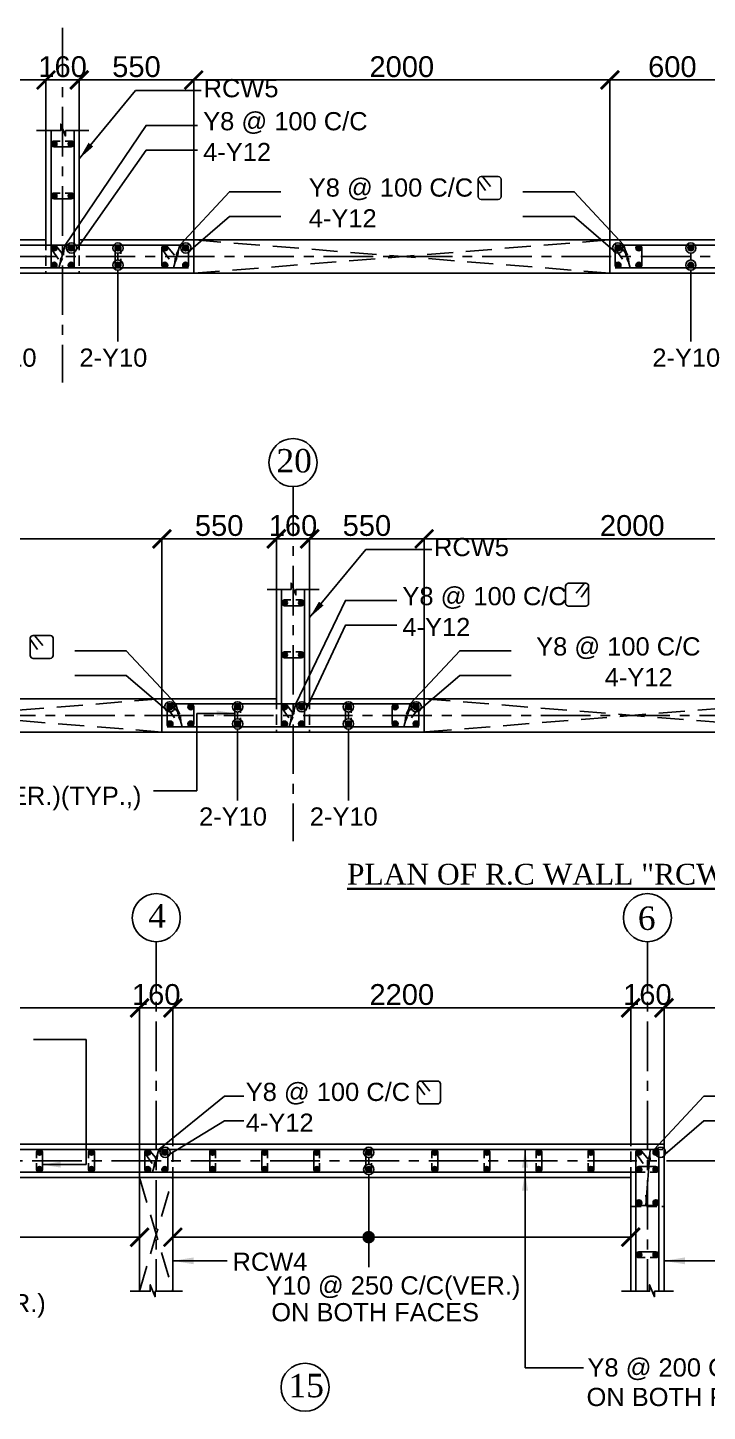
# Model space of a CAD drawing. Header units: inches. Extents: x 200139 to 352388, y -289304 to -188971.
# Drawn here: x 217841 to 230904, y -237269 to -210664 of the extents above; entities that cross this region are included whole.
import ezdxf
from ezdxf.enums import TextEntityAlignment as Align

# ---------------------------------------------------------------- set-up
doc = ezdxf.new("R2010")
doc.units = ezdxf.units.IN
doc.header["$MEASUREMENT"] = 0
doc.linetypes.add('CENTER', pattern=[50.8, 31.75, -6.35, 6.35, -6.35])
doc.linetypes.add('Hidden', pattern=[3, 2, -1])
for name, color, linetype in [('1', 8, 'Continuous'), ('160 WALL OPEING', 1, 'Continuous'), ('5', 2, 'Continuous'), ('ARROW', 5, 'Continuous'), ('DIM', 251, 'Continuous'), ('GIRD CIR', 1, 'Continuous'), ('GIRD TEXT', 4, 'Continuous'), ('GRID', 8, 'CENTER'), ('LINKS', 3, 'Continuous'), ('OPENING', 1, 'Continuous'), ('SHEAR WALL', 6, 'Continuous'), ('STRRIUPS', 6, 'Continuous'), ('Ttxt', 3, 'Continuous')]:
    doc.layers.add(name, color=color, linetype=linetype)
doc.layers.add('Tex', color=3, linetype='Continuous', lineweight=13)
doc.layers.add('text', color=4, linetype='Continuous', lineweight=30)
doc.styles.add('Arial', font='arial.ttf', dxfattribs={"height": 400})
doc.styles.add('T200', font='sanss___.ttf', dxfattribs={"height": 250})
doc.styles.add('T400', font='romantic.ttf')
doc.dimstyles.new('SCALE-25', dxfattribs={"dimtxt": 400, "dimasz": 350, "dimexe": 0, "dimexo": 0, "dimgap": 50, "dimtad": 1, "dimdec": 0, "dimlfac": 0.25, "dimzin": 0, "dimdsep": 46, "dimtxsty": 'Arial', "dimblk": 'ARCHTICK', "dimcen": 0, "dimclrd": 5, "dimclre": 8, "dimclrt": 1, "dimadec": 0, "dimazin": 0, "dimtfac": 1, "dimtdec": 0, "dimtix": 1, "dimtmove": 2, "dimatfit": 3, "dimfxl": 0, "dimtolj": 1, "dimtzin": 0, "dimlwd": -1, "dimarcsym": 0})
doc.dimstyles.new('T200', dxfattribs={"dimtxt": 300, "dimasz": 150, "dimexe": 0, "dimexo": 0, "dimgap": 5, "dimtad": 1, "dimdec": 0, "dimrnd": 5, "dimzin": 0, "dimdsep": 46, "dimtxsty": 'T200', "dimblk": 'ARCHTICK', "dimcen": 300, "dimclrd": 5, "dimclre": 252, "dimclrt": 1, "dimadec": 0, "dimazin": 0, "dimtfac": 50, "dimtdec": 0, "dimtofl": 0, "dimtmove": 2, "dimatfit": 3, "dimfxl": 1, "dimtolj": 1, "dimtzin": 0, "dimarcsym": 2})

# ---------------------------------------------------------------- blocks, each defined once
blk = doc.blocks.new('R1')
at = {"layer": '5'}
h = blk.add_hatch(color=256, dxfattribs=at)
edge = h.paths.add_edge_path()
edge.add_arc((0, 0), 69.6, 0, 360)
at = {"layer": '5', "color": 6}
blk.add_circle((0, 0), 69.6, dxfattribs=at)
blk = doc.blocks.new('_ARCHTICK')
at = {"color": 0, "linetype": 'ByBlock', "const_width": 0.15}
blk.add_lwpolyline([(-0.5, -0.5), (0.5, 0.5)], dxfattribs=at)
blk = doc.blocks.new('A$C5C0C2414')
at = {"layer": 'STRRIUPS', "ltscale": 0.2}
for p, q in [((0, 0), (158, -194)), ((-81, -72), (61, -268))]:
    blk.add_line(p, q, dxfattribs=at)
blk.add_lwpolyline([(304, -440), (-26, -440, -0.414214), (-81, -385), (-81, -55, -0.414214), (-26, 0), (304, 0, -0.414214), (359, -55), (359, -385, -0.414214)], format="xyb", close=True, dxfattribs=at)
blk = doc.blocks.new('*D30')
at = {"layer": 'Defpoints', "color": 0}
for p in [(218192, -211670), (218192, -212643, 59), (215992, -214744, 59)]:
    blk.add_point(p, dxfattribs=at)
at = {"layer": 'DIM', "color": 8, "lineweight": -2}
for p, q in [((215992, -214744), (215992, -211670)), ((218192, -212643), (218192, -211670))]:
    blk.add_line(p, q, dxfattribs=at)
at = {"layer": 'DIM', "color": 5}
blk.add_line((215992, -211670), (218192, -211670), dxfattribs=at)
at = {"layer": 'DIM', "color": 5, "xscale": 350, "yscale": 350, "zscale": 350, "rotation": 180}
blk.add_blockref('_ARCHTICK', (215992, -211670), dxfattribs=at)
at = {"layer": 'DIM', "color": 5, "xscale": 350, "yscale": 350, "zscale": 350}
blk.add_blockref('_ARCHTICK', (218192, -211670), dxfattribs=at)
at = {"layer": 'DIM', "color": 1, "insert": (217092, -211416), "char_height": 400, "attachment_point": 5, "style": 'Arial'}
blk.add_mtext('\\A1;550', dxfattribs=at)
blk = doc.blocks.new('ARCHTICK')
at = {"color": 0, "const_width": 0.15}
blk.add_lwpolyline([(-0.5, -0.5), (0.5, 0.5)], dxfattribs=at)
blk = doc.blocks.new('*D31')
at = {"layer": 'Defpoints', "color": 0}
for p in [(218832, -211670), (218192, -212643, 59), (218832, -212643, 177)]:
    blk.add_point(p, dxfattribs=at)
at = {"layer": 'DIM', "color": 5}
for p, q in [((218192, -211670), (217842, -211670)), ((218192, -211670), (218832, -211670)), ((218832, -211670), (219182, -211670))]:
    blk.add_line(p, q, dxfattribs=at)
at = {"layer": 'DIM', "color": 8, "lineweight": -2}
for p, q in [((218192, -212643), (218192, -211670)), ((218832, -212643), (218832, -211670))]:
    blk.add_line(p, q, dxfattribs=at)
at = {"layer": 'DIM', "color": 5, "xscale": 350, "yscale": 350, "zscale": 350}
blk.add_blockref('_ARCHTICK', (218192, -211670), dxfattribs=at)
at = {"layer": 'DIM', "color": 5, "xscale": 350, "yscale": 350, "zscale": 350, "rotation": 180}
blk.add_blockref('_ARCHTICK', (218832, -211670), dxfattribs=at)
at = {"layer": 'DIM', "color": 1, "insert": (218512, -211416), "char_height": 400, "attachment_point": 5, "style": 'Arial'}
blk.add_mtext('\\A1;160', dxfattribs=at)
blk = doc.blocks.new('*D32')
at = {"layer": 'Defpoints', "color": 0}
for p in [(221032, -211670), (218832, -212643, 177), (221032, -214744, 59)]:
    blk.add_point(p, dxfattribs=at)
at = {"layer": 'DIM', "color": 8, "lineweight": -2}
for p, q in [((218832, -212643), (218832, -211670)), ((221032, -214744), (221032, -211670))]:
    blk.add_line(p, q, dxfattribs=at)
at = {"layer": 'DIM', "color": 5}
blk.add_line((218832, -211670), (221032, -211670), dxfattribs=at)
at = {"layer": 'DIM', "color": 5, "xscale": 350, "yscale": 350, "zscale": 350, "rotation": 180}
blk.add_blockref('_ARCHTICK', (218832, -211670), dxfattribs=at)
at = {"layer": 'DIM', "color": 5, "xscale": 350, "yscale": 350, "zscale": 350}
blk.add_blockref('_ARCHTICK', (221032, -211670), dxfattribs=at)
at = {"layer": 'DIM', "color": 1, "insert": (219932, -211416), "char_height": 400, "attachment_point": 5, "style": 'Arial'}
blk.add_mtext('\\A1;550', dxfattribs=at)
blk = doc.blocks.new('*D33')
at = {"layer": 'Defpoints', "color": 0}
for p in [(229032, -211670), (221032, -214744, 59), (229032, -214744, 59)]:
    blk.add_point(p, dxfattribs=at)
at = {"layer": 'DIM', "color": 8, "lineweight": -2}
for p, q in [((221032, -214744), (221032, -211670)), ((229032, -214744), (229032, -211670))]:
    blk.add_line(p, q, dxfattribs=at)
at = {"layer": 'DIM', "color": 5}
blk.add_line((221032, -211670), (229032, -211670), dxfattribs=at)
at = {"layer": 'DIM', "color": 5, "xscale": 350, "yscale": 350, "zscale": 350, "rotation": 180}
blk.add_blockref('_ARCHTICK', (221032, -211670), dxfattribs=at)
at = {"layer": 'DIM', "color": 5, "xscale": 350, "yscale": 350, "zscale": 350}
blk.add_blockref('_ARCHTICK', (229032, -211670), dxfattribs=at)
at = {"layer": 'DIM', "color": 1, "insert": (225032, -211416), "char_height": 400, "attachment_point": 5, "style": 'Arial'}
blk.add_mtext('\\A1;2000', dxfattribs=at)
blk = doc.blocks.new('*D34')
at = {"layer": 'Defpoints', "color": 0}
for p in [(231432, -211670), (231432, -212643, 177), (229032, -214744, 59)]:
    blk.add_point(p, dxfattribs=at)
at = {"layer": 'DIM', "color": 8, "lineweight": -2}
for p, q in [((229032, -214744), (229032, -211670)), ((231432, -212643), (231432, -211670))]:
    blk.add_line(p, q, dxfattribs=at)
at = {"layer": 'DIM', "color": 5}
blk.add_line((229032, -211670), (231432, -211670), dxfattribs=at)
at = {"layer": 'DIM', "color": 5, "xscale": 350, "yscale": 350, "zscale": 350, "rotation": 180}
blk.add_blockref('_ARCHTICK', (229032, -211670), dxfattribs=at)
at = {"layer": 'DIM', "color": 5, "xscale": 350, "yscale": 350, "zscale": 350}
blk.add_blockref('_ARCHTICK', (231432, -211670), dxfattribs=at)
at = {"layer": 'DIM', "color": 1, "insert": (230232, -211416), "char_height": 400, "attachment_point": 5, "style": 'Arial'}
blk.add_mtext('\\A1;600', dxfattribs=at)
blk = doc.blocks.new('*D59')
at = {"layer": 'Defpoints', "color": 0}
for p in [(220421, -220493), (212421, -223568, 59), (220421, -223568, 59)]:
    blk.add_point(p, dxfattribs=at)
at = {"layer": 'DIM', "color": 8, "lineweight": -2}
for p, q in [((212421, -223568), (212421, -220493)), ((220421, -223568), (220421, -220493))]:
    blk.add_line(p, q, dxfattribs=at)
at = {"layer": 'DIM', "color": 5}
blk.add_line((212421, -220493), (220421, -220493), dxfattribs=at)
at = {"layer": 'DIM', "color": 5, "xscale": 350, "yscale": 350, "zscale": 350, "rotation": 180}
blk.add_blockref('_ARCHTICK', (212421, -220493), dxfattribs=at)
at = {"layer": 'DIM', "color": 5, "xscale": 350, "yscale": 350, "zscale": 350}
blk.add_blockref('_ARCHTICK', (220421, -220493), dxfattribs=at)
at = {"layer": 'DIM', "color": 1, "insert": (216421, -220239), "char_height": 400, "attachment_point": 5, "style": 'Arial'}
blk.add_mtext('\\A1;2000', dxfattribs=at)
blk = doc.blocks.new('*D60')
at = {"layer": 'Defpoints', "color": 0}
for p in [(222621, -220493), (222621, -221547, 177), (220421, -223568, 59)]:
    blk.add_point(p, dxfattribs=at)
at = {"layer": 'DIM', "color": 8, "lineweight": -2}
for p, q in [((220421, -223568), (220421, -220493)), ((222621, -221547), (222621, -220493))]:
    blk.add_line(p, q, dxfattribs=at)
at = {"layer": 'DIM', "color": 5}
blk.add_line((220421, -220493), (222621, -220493), dxfattribs=at)
at = {"layer": 'DIM', "color": 5, "xscale": 350, "yscale": 350, "zscale": 350, "rotation": 180}
blk.add_blockref('_ARCHTICK', (220421, -220493), dxfattribs=at)
at = {"layer": 'DIM', "color": 5, "xscale": 350, "yscale": 350, "zscale": 350}
blk.add_blockref('_ARCHTICK', (222621, -220493), dxfattribs=at)
at = {"layer": 'DIM', "color": 1, "insert": (221521, -220239), "char_height": 400, "attachment_point": 5, "style": 'Arial'}
blk.add_mtext('\\A1;550', dxfattribs=at)
blk = doc.blocks.new('*D61')
at = {"layer": 'Defpoints', "color": 0}
for p in [(223261, -220493), (222621, -221547, 177), (223261, -221547, 177)]:
    blk.add_point(p, dxfattribs=at)
at = {"layer": 'DIM', "color": 5}
for p, q in [((222621, -220493), (222271, -220493)), ((222621, -220493), (223261, -220493)), ((223261, -220493), (223611, -220493))]:
    blk.add_line(p, q, dxfattribs=at)
at = {"layer": 'DIM', "color": 8, "lineweight": -2}
for p, q in [((222621, -221547), (222621, -220493)), ((223261, -221547), (223261, -220493))]:
    blk.add_line(p, q, dxfattribs=at)
at = {"layer": 'DIM', "color": 5, "xscale": 350, "yscale": 350, "zscale": 350}
blk.add_blockref('_ARCHTICK', (222621, -220493), dxfattribs=at)
at = {"layer": 'DIM', "color": 5, "xscale": 350, "yscale": 350, "zscale": 350, "rotation": 180}
blk.add_blockref('_ARCHTICK', (223261, -220493), dxfattribs=at)
at = {"layer": 'DIM', "color": 1, "insert": (222941, -220239), "char_height": 400, "attachment_point": 5, "style": 'Arial'}
blk.add_mtext('\\A1;160', dxfattribs=at)
blk = doc.blocks.new('*D62')
at = {"layer": 'Defpoints', "color": 0}
for p in [(225461, -220493), (223261, -221547, 177), (225461, -223568, 59)]:
    blk.add_point(p, dxfattribs=at)
at = {"layer": 'DIM', "color": 8, "lineweight": -2}
for p, q in [((223261, -221547), (223261, -220493)), ((225461, -223568), (225461, -220493))]:
    blk.add_line(p, q, dxfattribs=at)
at = {"layer": 'DIM', "color": 5}
blk.add_line((223261, -220493), (225461, -220493), dxfattribs=at)
at = {"layer": 'DIM', "color": 5, "xscale": 350, "yscale": 350, "zscale": 350, "rotation": 180}
blk.add_blockref('_ARCHTICK', (223261, -220493), dxfattribs=at)
at = {"layer": 'DIM', "color": 5, "xscale": 350, "yscale": 350, "zscale": 350}
blk.add_blockref('_ARCHTICK', (225461, -220493), dxfattribs=at)
at = {"layer": 'DIM', "color": 1, "insert": (224361, -220239), "char_height": 400, "attachment_point": 5, "style": 'Arial'}
blk.add_mtext('\\A1;550', dxfattribs=at)
blk = doc.blocks.new('*D63')
at = {"layer": 'Defpoints', "color": 0}
for p in [(233461, -220493), (225461, -223568, 59), (233461, -223568, 59)]:
    blk.add_point(p, dxfattribs=at)
at = {"layer": 'DIM', "color": 8, "lineweight": -2}
for p, q in [((225461, -223568), (225461, -220493)), ((233461, -223568), (233461, -220493))]:
    blk.add_line(p, q, dxfattribs=at)
at = {"layer": 'DIM', "color": 5}
blk.add_line((225461, -220493), (233461, -220493), dxfattribs=at)
at = {"layer": 'DIM', "color": 5, "xscale": 350, "yscale": 350, "zscale": 350, "rotation": 180}
blk.add_blockref('_ARCHTICK', (225461, -220493), dxfattribs=at)
at = {"layer": 'DIM', "color": 5, "xscale": 350, "yscale": 350, "zscale": 350}
blk.add_blockref('_ARCHTICK', (233461, -220493), dxfattribs=at)
at = {"layer": 'DIM', "color": 1, "insert": (229461, -220239), "char_height": 400, "attachment_point": 5, "style": 'Arial'}
blk.add_mtext('\\A1;2000', dxfattribs=at)
blk = doc.blocks.new('*D71')
at = {"layer": 'Defpoints', "color": 0}
for p in [(237272, -229511), (230072, -232133, 59), (237272, -232133, 59)]:
    blk.add_point(p, dxfattribs=at)
at = {"layer": 'DIM', "color": 8, "lineweight": -2}
for p, q in [((230072, -232133), (230072, -229511)), ((237272, -232133), (237272, -229511))]:
    blk.add_line(p, q, dxfattribs=at)
at = {"layer": 'DIM', "color": 5}
blk.add_line((230072, -229511), (237272, -229511), dxfattribs=at)
at = {"layer": 'DIM', "color": 5, "xscale": 350, "yscale": 350, "zscale": 350, "rotation": 180}
blk.add_blockref('_ARCHTICK', (230072, -229511), dxfattribs=at)
at = {"layer": 'DIM', "color": 5, "xscale": 350, "yscale": 350, "zscale": 350}
blk.add_blockref('_ARCHTICK', (237272, -229511), dxfattribs=at)
at = {"layer": 'DIM', "color": 1, "insert": (233672, -229257), "char_height": 400, "attachment_point": 5, "style": 'Arial'}
blk.add_mtext('\\A1;1800', dxfattribs=at)
blk = doc.blocks.new('*D192')
at = {"layer": 'Defpoints', "color": 0}
for p in [(205432, -232773, -73), (219992, -232773, -73), (219992, -233920)]:
    blk.add_point(p, dxfattribs=at)
at = {"layer": 'DIM', "color": 8, "lineweight": -2}
for p, q in [((205432, -232773), (205432, -233920)), ((219992, -232773), (219992, -233920))]:
    blk.add_line(p, q, dxfattribs=at)
at = {"layer": 'DIM', "color": 5}
blk.add_line((205432, -233920), (219992, -233920), dxfattribs=at)
at = {"layer": 'DIM', "color": 5, "xscale": 350, "yscale": 350, "zscale": 350, "rotation": 180}
blk.add_blockref('_ARCHTICK', (205432, -233920), dxfattribs=at)
at = {"layer": 'DIM', "color": 5, "xscale": 350, "yscale": 350, "zscale": 350}
blk.add_blockref('_ARCHTICK', (219992, -233920), dxfattribs=at)
blk = doc.blocks.new('*D194')
at = {"layer": 'Defpoints', "color": 0}
for p in [(219992, -229511), (219992, -230258), (205432, -232773, 59)]:
    blk.add_point(p, dxfattribs=at)
at = {"layer": 'DIM', "color": 8, "lineweight": -2}
for p, q in [((205432, -232773), (205432, -229511)), ((219992, -230258), (219992, -229511))]:
    blk.add_line(p, q, dxfattribs=at)
at = {"layer": 'DIM', "color": 5}
blk.add_line((205432, -229511), (219992, -229511), dxfattribs=at)
at = {"layer": 'DIM', "color": 5, "xscale": 350, "yscale": 350, "zscale": 350, "rotation": 180}
blk.add_blockref('_ARCHTICK', (205432, -229511), dxfattribs=at)
at = {"layer": 'DIM', "color": 5, "xscale": 350, "yscale": 350, "zscale": 350}
blk.add_blockref('_ARCHTICK', (219992, -229511), dxfattribs=at)
at = {"layer": 'DIM', "color": 1, "insert": (212712, -229257), "char_height": 400, "attachment_point": 5, "style": 'Arial'}
blk.add_mtext('\\A1;3640', dxfattribs=at)
blk = doc.blocks.new('*D195')
at = {"layer": 'Defpoints', "color": 0}
for p in [(220632, -229511), (220632, -232133, 59), (219992, -232773, 59)]:
    blk.add_point(p, dxfattribs=at)
at = {"layer": 'DIM', "color": 5}
for p, q in [((219992, -229511), (219642, -229511)), ((219992, -229511), (220632, -229511)), ((220632, -229511), (220982, -229511))]:
    blk.add_line(p, q, dxfattribs=at)
at = {"layer": 'DIM', "color": 8, "lineweight": -2}
for p, q in [((219992, -232773), (219992, -229511)), ((220632, -232133), (220632, -229511))]:
    blk.add_line(p, q, dxfattribs=at)
at = {"layer": 'DIM', "color": 5, "xscale": 350, "yscale": 350, "zscale": 350}
blk.add_blockref('_ARCHTICK', (219992, -229511), dxfattribs=at)
at = {"layer": 'DIM', "color": 5, "xscale": 350, "yscale": 350, "zscale": 350, "rotation": 180}
blk.add_blockref('_ARCHTICK', (220632, -229511), dxfattribs=at)
at = {"layer": 'DIM', "color": 1, "insert": (220312, -229257), "char_height": 400, "attachment_point": 5, "style": 'Arial'}
blk.add_mtext('\\A1;160', dxfattribs=at)
blk = doc.blocks.new('*D196')
at = {"layer": 'Defpoints', "color": 0}
for p in [(229432, -229511), (220632, -232133, 59), (229432, -232133, 59)]:
    blk.add_point(p, dxfattribs=at)
at = {"layer": 'DIM', "color": 8, "lineweight": -2}
for p, q in [((220632, -232133), (220632, -229511)), ((229432, -232133), (229432, -229511))]:
    blk.add_line(p, q, dxfattribs=at)
at = {"layer": 'DIM', "color": 5}
blk.add_line((220632, -229511), (229432, -229511), dxfattribs=at)
at = {"layer": 'DIM', "color": 5, "xscale": 350, "yscale": 350, "zscale": 350, "rotation": 180}
blk.add_blockref('_ARCHTICK', (220632, -229511), dxfattribs=at)
at = {"layer": 'DIM', "color": 5, "xscale": 350, "yscale": 350, "zscale": 350}
blk.add_blockref('_ARCHTICK', (229432, -229511), dxfattribs=at)
at = {"layer": 'DIM', "color": 1, "insert": (225032, -229257), "char_height": 400, "attachment_point": 5, "style": 'Arial'}
blk.add_mtext('\\A1;2200', dxfattribs=at)
blk = doc.blocks.new('*D197')
at = {"layer": 'Defpoints', "color": 0}
for p in [(230072, -229511), (229432, -232133, 59), (230072, -232133, 59)]:
    blk.add_point(p, dxfattribs=at)
at = {"layer": 'DIM', "color": 5}
for p, q in [((229432, -229511), (229082, -229511)), ((229432, -229511), (230072, -229511)), ((230072, -229511), (230422, -229511))]:
    blk.add_line(p, q, dxfattribs=at)
at = {"layer": 'DIM', "color": 8, "lineweight": -2}
for p, q in [((229432, -232133), (229432, -229511)), ((230072, -232133), (230072, -229511))]:
    blk.add_line(p, q, dxfattribs=at)
at = {"layer": 'DIM', "color": 5, "xscale": 350, "yscale": 350, "zscale": 350}
blk.add_blockref('_ARCHTICK', (229432, -229511), dxfattribs=at)
at = {"layer": 'DIM', "color": 5, "xscale": 350, "yscale": 350, "zscale": 350, "rotation": 180}
blk.add_blockref('_ARCHTICK', (230072, -229511), dxfattribs=at)
at = {"layer": 'DIM', "color": 1, "insert": (229752, -229257), "char_height": 400, "attachment_point": 5, "style": 'Arial'}
blk.add_mtext('\\A1;160', dxfattribs=at)
blk = doc.blocks.new('*D198')
at = {"layer": 'Defpoints', "color": 0}
for p in [(220632, -232773, -73), (229432, -232773, -73), (220632, -233920)]:
    blk.add_point(p, dxfattribs=at)
at = {"layer": 'DIM', "color": 8, "lineweight": -2}
for p, q in [((220632, -232773), (220632, -233920)), ((229432, -232773), (229432, -233920))]:
    blk.add_line(p, q, dxfattribs=at)
at = {"layer": 'DIM', "color": 5}
blk.add_line((229432, -233920), (220632, -233920), dxfattribs=at)
at = {"layer": 'DIM', "color": 5, "xscale": 350, "yscale": 350, "zscale": 350, "rotation": 180}
blk.add_blockref('_ARCHTICK', (220632, -233920), dxfattribs=at)
at = {"layer": 'DIM', "color": 5, "xscale": 350, "yscale": 350, "zscale": 350}
blk.add_blockref('_ARCHTICK', (229432, -233920), dxfattribs=at)

msp = doc.modelspace()

# ---------------------------------------------------------------- hatches: boundary and pattern name
at = {"layer": 'ARROW'}
h = msp.add_hatch(color=256, dxfattribs=at)
edge = h.paths.add_edge_path()
edge.add_arc((224396.6, -233919.9), 106, 0, 360)

# ---------------------------------------------------------------- linework, layer by layer
at = {"layer": '1', "linetype": 'Hidden', "ltscale": 100}
for p, q in [((218192.3, -214744.2, 59), (218192.3, -215384.2, 59)), ((218832.3, -214744.2, 59), (218832.3, -215384.2, 59)), ((222620.9, -223567.7, 59), (222620.9, -224207.7, 59)), ((223260.9, -223567.7, 59), (223260.9, -224207.7, 59)), ((220632.3, -232772.9, 59), (220632.3, -232132.9, 59)), ((229432.3, -232772.9, 59), (229432.3, -232132.9, 59)), ((229432.3, -233332.9, 117.9), (230072.3, -233332.9, 117.9))]:
    msp.add_line(p, q, dxfattribs=at)
at = {"layer": '1'}
for points, elevation in [([(218013.4, -212643.2), (218475.9, -212643.2), (218475.9, -212518.8), (218569.4, -212748.8), (218569.4, -212643.2), (219015.1, -212643.2)], 177), ([(222442, -221466.7), (222904.5, -221466.7), (222904.5, -221342.3), (222998.1, -221572.3), (222998.1, -221466.7), (223443.7, -221466.7)], 177), ([(219813.4, -234959.8), (220195.9, -234959.8), (220195.9, -234835.5), (220289.4, -235065.4), (220289.4, -234959.8), (220815.1, -234959.8)], 235.9), ([(229253.4, -234959.8), (229795.9, -234959.8), (229795.9, -234835.5), (229889.4, -235065.4), (229889.4, -234959.8), (230255.1, -234959.8)], 235.9)]:
    msp.add_lwpolyline(points, dxfattribs=dict(at, elevation=elevation))
at = {"layer": '160 WALL OPEING', "linetype": 'Hidden', "ltscale": 250}
for p, q in [((221032.3, -215386.5, 59), (229032.3, -214744.2)), ((229032.3, -215384.2, 59), (221032.3, -214744.2, 59)), ((220420.9, -224207.7, 59), (212420.9, -223567.7, 59)), ((212420.9, -224207.7, 59), (220420.9, -223567.7)), ((225460.9, -223567.7), (233460.9, -224207.7, 59)), ((233460.9, -223567.7), (225460.9, -224207.7, 59)), ((219992.3, -234959.7, 59), (220632.3, -232772.8, 59)), ((219992.3, -232772.8), (220632.3, -234959.7, 235.9))]:
    msp.add_line(p, q, dxfattribs=at)
at = {"layer": '5'}
for p, q in [((216092.3, -214844.2, 59), (220932.3, -214844.2, 59)), ((229132.3, -214844.2, 59), (234372.3, -214844.2, 59)), ((216092.3, -215284.2, 59), (220932.3, -215284.2, 59)), ((229132.3, -215284.2, 59), (234372.3, -215284.2, 59)), ((220520.9, -223667.7, 59), (225360.9, -223667.7, 59)), ((220520.9, -224107.7, 59), (225360.9, -224107.7, 59))]:
    msp.add_line(p, q, dxfattribs=at)
for points, elevation in [([(218292.3, -212643.2), (218292.3, -215284.2), (218732.3, -215284.2), (218732.3, -212643.2)], 59), ([(222720.9, -221466.7), (222720.9, -224107.7), (223160.9, -224107.7), (223160.9, -221466.7)], 59), ([(205332.3, -232232.9), (230052.3, -232232.9)], 59), ([(229612.3, -232672.9), (205332.3, -232672.9)], 59), ([(229532.3, -233074.3), (229532.3, -234959.8)], 117.9), ([(229972.3, -234959.8), (229972.3, -233145)], 117.9)]:
    msp.add_lwpolyline(points, dxfattribs=dict(at, elevation=elevation))
at = {"layer": 'ARROW'}
for p, q in [((219576.6, -214999, 59), (219576.6, -215130, 59)), ((230587.9, -214999, 59), (230587.9, -215130, 59)), ((219576.6, -215327, 59), (219576.6, -216698.4, 59)), ((230587.9, -215327, 59), (230587.9, -216698.4, 59)), ((221876.6, -223822.5, 59), (221876.6, -223953.5, 59)), ((224005.2, -223822.5, 59), (224005.2, -223953.5, 59)), ((221876.6, -224150.5, 59), (221876.6, -225521.9, 59)), ((224005.2, -224150.5, 59), (224005.2, -225521.9, 59)), ((224396.6, -232387.7, 73.7), (224396.6, -232518.7, 73.7)), ((224396.6, -232715.7, 73.7), (224396.6, -234495.7, 73.7))]:
    msp.add_line(p, q, dxfattribs=at)
at = {"layer": 'ARROW', "linetype": 'Continuous'}
for p, q in [((220258.3, -225340.9, 59), (221091.8, -225340.9, 59)), ((218962.5, -230121.5, 73.7), (217951.6, -230121.5, 73.7))]:
    msp.add_line(p, q, dxfattribs=at)
at = {"layer": 'ARROW'}
for points, elevation in [([(218564.5, -214844.2), (220117.4, -212544.5), (221107.6, -212544.5)], 59), ([(218774.7, -214934.1), (220117.4, -213020.9), (221107.6, -213020.9)], 59), ([(220764.5, -214844.2), (221717.9, -213820), (222708.1, -213820)], 59), ([(229300, -214844.2), (228346.6, -213820), (227356.4, -213820)], 59), ([(220974.7, -214934.1), (221717.9, -214296.4), (222708.1, -214296.4)], 59), ([(229089.9, -214934.1), (228346.6, -214296.4), (227356.4, -214296.4)], 59), ([(222993.2, -223667.7), (223946.6, -221677.1), (224936.8, -221677.1)], 59), ([(223203.3, -223757.6), (223946.6, -222153.4), (224936.8, -222153.4)], 59), ([(220689.7, -223667.7), (219736.3, -222643.6), (218746.1, -222643.6)], 59), ([(225192.1, -223667.7), (226145.5, -222643.6), (227135.8, -222643.6)], 59), ([(220479.6, -223757.6), (219736.3, -223119.9), (218746.1, -223119.9)], 59), ([(225402.3, -223757.6), (226145.5, -223119.9), (227135.8, -223119.9)], 59), ([(220364.5, -232232.9), (221627, -231208.7), (221998.8, -231208.7)], 73.7), ([(229884.5, -232232.9), (230837.9, -231208.7), (231828.1, -231208.7)], 118), ([(220574.7, -232322.8), (221627, -231685.1), (221998.8, -231685.1)], 73.7), ([(230094.7, -232322.8), (230837.9, -231685.1), (231828.1, -231685.1)], 118)]:
    msp.add_lwpolyline(points, dxfattribs=dict(at, elevation=elevation))
for centre, radius in [((218682.3, -214899.9, 59), 98.5), ((219576.6, -214900.5, 59), 98.5), ((220882.3, -214899.9, 59), 98.5), ((229182.3, -214899.9, 59), 98.5), ((230587.9, -214900.5, 59), 98.5), ((219576.6, -215228.5, 59), 98.5), ((230587.9, -215228.5, 59), 98.5), ((220571.9, -223723.4, 59), 98.5), ((221876.6, -223724, 59), 98.5), ((223110.9, -223723.4, 59), 98.5), ((224005.2, -223724, 59), 98.5), ((225309.9, -223723.4, 59), 98.5), ((221876.6, -224052, 59), 98.5), ((224005.2, -224052, 59), 98.5), ((220482.3, -232288.6, 73.7), 98.5), ((224396.6, -232289.2, 73.7), 98.5), ((230002.3, -232288.6, 118), 98.5), ((224396.6, -232617.2, 73.7), 98.5), ((224396.6, -233919.9, 87.3), 106)]:
    msp.add_circle(centre, radius, dxfattribs=at)
at = {"layer": 'GIRD CIR'}
for centre in [(222940.9, -219025.6, 59), (220312.3, -227776.9, 59), (229752.3, -227776.9, 59), (223172, -236807.1, 59)]:
    msp.add_circle(centre, 461.7, dxfattribs=at)
at = {"layer": 'GRID', "ltscale": 30}
for p, q in [((218512.3, -210663.9, 59), (218512.3, -217485.2, 59)), ((302205.6, -215064.2, 59), (203138.7, -215064.2, 59)), ((222940.9, -219487.4, 59), (222940.9, -226308.7, 59)), ((251518.8, -223887.7, 59), (204466.1, -223887.7, 59)), ((220312.3, -228249.1, 59), (220312.3, -234959.8, 59)), ((229752.3, -228249.1, 59), (229752.3, -234959.8, 59)), ((282890.6, -232452.9, 59), (203229.3, -232452.9, 59))]:
    msp.add_line(p, q, dxfattribs=at)
at = {"layer": 'LINKS'}
for points, elevation in [([(218564, -212844.2), (218676.6, -212844.2, -1), (218676.6, -212955.5), (218348, -212955.5, -1), (218348, -212844.2), (218467.5, -212844.2)], 59), ([(218564, -213844.2), (218676.6, -213844.2, -1), (218676.6, -213955.5), (218348, -213955.5, -1), (218348, -213844.2), (218467.5, -213844.2)], 59), ([(219632.3, -215012.5), (219632.3, -214899.9, 1), (219520.9, -214899.9), (219520.9, -215228.5, 1), (219632.3, -215228.5), (219632.3, -215109)], 59), ([(222992.6, -221667.7), (223105.2, -221667.7, -1), (223105.2, -221779.1), (222776.6, -221779.1, -1), (222776.6, -221667.7), (222896.1, -221667.7)], 59), ([(222992.6, -222667.7), (223105.2, -222667.7, -1), (223105.2, -222779.1), (222776.6, -222779.1, -1), (222776.6, -222667.7), (222896.1, -222667.7)], 59), ([(221932.3, -223836), (221932.3, -223723.4, 1), (221820.9, -223723.4), (221820.9, -224052, 1), (221932.3, -224052), (221932.3, -223932.5)], 59), ([(224060.9, -223836), (224060.9, -223723.4, 1), (223949.5, -223723.4), (223949.5, -224052, 1), (224060.9, -224052), (224060.9, -223932.5)], 59), ([(218012.3, -232401.2), (218012.3, -232288.6, -1), (218123.6, -232288.6), (218123.6, -232617.2, -1), (218012.3, -232617.2), (218012.3, -232497.7)], 73.7), ([(219012.3, -232401.2), (219012.3, -232288.6, -1), (219123.6, -232288.6), (219123.6, -232617.2, -1), (219012.3, -232617.2), (219012.3, -232497.7)], 73.7), ([(221452.3, -232401.2), (221452.3, -232288.6, 1), (221340.9, -232288.6), (221340.9, -232617.2, 1), (221452.3, -232617.2), (221452.3, -232497.7)], 73.7), ([(222452.3, -232401.2), (222452.3, -232288.6, 1), (222340.9, -232288.6), (222340.9, -232617.2, 1), (222452.3, -232617.2), (222452.3, -232497.7)], 73.7), ([(223452.3, -232401.2), (223452.3, -232288.6, 1), (223340.9, -232288.6), (223340.9, -232617.2, 1), (223452.3, -232617.2), (223452.3, -232497.7)], 73.7), ([(224452.3, -232401.2), (224452.3, -232288.6, 1), (224340.9, -232288.6), (224340.9, -232617.2, 1), (224452.3, -232617.2), (224452.3, -232497.7)], 73.7), ([(225612.3, -232401.2), (225612.3, -232288.6, -1), (225723.7, -232288.6), (225723.7, -232617.2, -1), (225612.3, -232617.2), (225612.3, -232497.7)], 117.9), ([(226612.3, -232401.2), (226612.3, -232288.6, -1), (226723.7, -232288.6), (226723.7, -232617.2, -1), (226612.3, -232617.2), (226612.3, -232497.7)], 117.9), ([(227612.3, -232401.2), (227612.3, -232288.6, -1), (227723.7, -232288.6), (227723.7, -232617.2, -1), (227612.3, -232617.2), (227612.3, -232497.7)], 117.9), ([(228612.3, -232401.2), (228612.3, -232288.6, -1), (228723.7, -232288.6), (228723.7, -232617.2, -1), (228612.3, -232617.2), (228612.3, -232497.7)], 117.9), ([(229804, -232672.9), (229916.6, -232672.9, 1), (229916.6, -232561.5), (229588, -232561.5, 1), (229588, -232672.9), (229707.5, -232672.9)], 117.9), ([(229804, -234312.9), (229916.6, -234312.9, 1), (229916.6, -234201.5), (229588, -234201.5, 1), (229588, -234312.9), (229707.5, -234312.9)], 117.9)]:
    msp.add_lwpolyline(points, format="xyb", dxfattribs=dict(at, elevation=elevation))
at = {"layer": 'OPENING', "color": 1, "elevation": 59}
for points in [[(221032.3, -214744.2), (229032.3, -214744.2)], [(229032.3, -215384.2), (229032.3, -215384.2), (221032.3, -215384.2)], [(212420.9, -223567.7), (220420.9, -223567.7)], [(225460.9, -223567.7), (233460.9, -223567.7)], [(220420.9, -224207.7), (212420.9, -224207.7)], [(233460.9, -224207.7), (225460.9, -224207.7)], [(219992.3, -232772.9), (219992.3, -234959.8)], [(220632.3, -234959.8), (220632.3, -232772.9)]]:
    msp.add_lwpolyline(points, dxfattribs=at)
at = {"layer": 'SHEAR WALL', "color": 4}
for p, q in [((218192.3, -214744.2, 59), (215992.3, -214744.2, 59)), ((218832.3, -214744.2, 59), (221032.3, -214744.2, 59)), ((221032.3, -215386.5, 59), (221032.3, -214744.2, 59)), ((229032.3, -215384.2, 59), (229032.3, -214744.2, 59)), ((215992.3, -215384.2, 59), (218192.3, -215384.2, 59)), ((221032.3, -215384.2, 59), (218832.3, -215384.2, 59)), ((221032.3, -215384.2, 59), (221032.3, -215386.5, 59)), ((220420.9, -224207.7, 59), (220420.9, -223567.7, 59)), ((225460.9, -224207.7, 59), (225460.9, -223567.7, 59)), ((220420.9, -224207.7, 59), (222620.9, -224207.7, 59)), ((225460.9, -224207.7, 59), (223260.9, -224207.7, 59)), ((225460.9, -224207.7, 59), (225460.9, -224207.7, 59)), ((219992.3, -232772.9, 59), (220632.3, -232772.9, 59))]:
    msp.add_line(p, q, dxfattribs=at)
at = {"layer": 'SHEAR WALL', "color": 4, "elevation": 59}
for points in [[(218192.3, -212643.2), (218192.3, -214744.2)], [(218832.3, -214744.2), (218832.3, -212643.2)], [(229032.3, -214744.2), (229032.3, -214744.2), (231432.3, -214744.2)], [(218192.3, -215384.2), (218832.3, -215384.2)], [(231432.3, -215384.2), (229032.3, -215384.2)], [(222620.9, -221546.7), (222620.9, -223567.7)], [(223260.9, -223567.7), (223260.9, -221546.7)], [(220420.9, -223567.7), (220420.9, -223567.7), (222620.9, -223567.7)], [(225460.9, -223567.7), (223260.9, -223567.7)], [(222620.9, -224207.7), (220420.9, -224207.7)], [(222620.9, -224207.7), (223260.9, -224207.7)], [(222620.9, -224207.7), (223260.9, -224207.7)], [(223260.9, -224207.7), (225460.9, -224207.7)], [(204792.3, -232772.9), (204792.3, -232132.9), (220632.3, -232132.9)], [(230072.3, -232772.9), (230072.3, -232772.9), (230072.3, -232132.9), (220632.3, -232132.9)], [(219992.3, -232772.9), (204792.3, -232772.9)], [(220632.3, -232772.9), (220632.3, -232772.9), (229432.3, -232772.9)], [(229432.3, -232772.9), (229432.3, -234959.8)], [(230072.3, -234959.8), (230072.3, -232772.9)], [(229432.3, -233412.9), (229432.3, -233412.9), (229432.3, -234959.8)], [(230072.3, -234959.8), (230072.3, -233412.9)]]:
    msp.add_lwpolyline(points, dxfattribs=at)
at = {"layer": 'STRRIUPS', "ltscale": 0.2}
for p, q in [((218309.3, -214939.6, 59), (218434, -215112.6, 59)), ((218398.2, -214875.1, 59), (218531.3, -215037.9, 59)), ((220437.9, -214939.6, 59), (220562.6, -215112.6, 59)), ((220526.8, -214875.1, 59), (220659.9, -215037.9, 59)), ((229149.3, -214939.6, 59), (229274, -215112.6, 59)), ((229238.2, -214875.1, 59), (229371.3, -215037.9, 59)), ((220626.8, -223698.6, 59), (220759.9, -223861.4, 59)), ((222826.8, -223698.6, 59), (222959.9, -223861.4, 59)), ((225255, -223698.6, 59), (225121.9, -223861.4, 59)), ((220537.9, -223763.2, 59), (220662.6, -223936.1, 59)), ((222737.9, -223763.2, 59), (222862.6, -223936.1, 59)), ((225343.9, -223763.2, 59), (225219.2, -223936.1, 59)), ((220109.3, -232328.3, 73.7), (220234, -232501.3, 73.7)), ((220198.2, -232263.8, 73.7), (220331.3, -232426.6, 73.7)), ((229549.3, -232328.3, 117.9), (229674, -232501.3, 117.9)), ((229638.2, -232263.8, 117.9), (229771.3, -232426.6, 117.9))]:
    msp.add_line(p, q, dxfattribs=at)
for points, elevation in [([(218677.3, -215284.2), (218347.3, -215284.2, -0.4142136), (218292.3, -215229.2), (218292.3, -214899.2, -0.4142136), (218347.3, -214844.2), (218677.3, -214844.2, -0.4142136), (218732.3, -214899.2), (218732.3, -215229.2, -0.4142136)], 59), ([(220475.9, -215284.2), (220877.3, -215284.2, 0.4142136), (220932.3, -215229.2), (220932.3, -214899.2, 0.4142136), (220877.3, -214844.2), (220475.9, -214844.2, 0.4142136), (220420.9, -214899.2), (220420.9, -215229.2, 0.4142136)], 59), ([(229588.7, -215284.2), (229187.3, -215284.2, -0.4142136), (229132.3, -215229.2), (229132.3, -214899.2, -0.4142136), (229187.3, -214844.2), (229588.7, -214844.2, -0.4142136), (229643.7, -214899.2), (229643.7, -215229.2, -0.4142136)], 59), ([(220977.3, -224107.7), (220575.9, -224107.7, -0.4142136), (220520.9, -224052.7), (220520.9, -223722.7, -0.4142136), (220575.9, -223667.7), (220977.3, -223667.7, -0.4142136), (221032.3, -223722.7), (221032.3, -224052.7, -0.4142136)], 59), ([(223105.9, -224107.7), (222775.9, -224107.7, -0.4142136), (222720.9, -224052.7), (222720.9, -223722.7, -0.4142136), (222775.9, -223667.7), (223105.9, -223667.7, -0.4142136), (223160.9, -223722.7), (223160.9, -224052.7, -0.4142136)], 59), ([(224904.5, -224107.7), (225305.9, -224107.7, 0.4142136), (225360.9, -224052.7), (225360.9, -223722.7, 0.4142136), (225305.9, -223667.7), (224904.5, -223667.7, 0.4142136), (224849.5, -223722.7), (224849.5, -224052.7, 0.4142136)], 59), ([(220477.3, -232672.9), (220147.3, -232672.9, -0.4142136), (220092.3, -232617.9), (220092.3, -232287.9, -0.4142136), (220147.3, -232232.9), (220477.3, -232232.9, -0.4142136), (220532.3, -232287.9), (220532.3, -232617.9, -0.4142136)], 73.7), ([(229587.3, -233312.9), (229917.3, -233312.9, 0.4142136), (229972.3, -233257.9), (229972.3, -232287.9, 0.4142136), (229917.3, -232232.9), (229587.3, -232232.9, 0.4142136), (229532.3, -232287.9), (229532.3, -233257.9, 0.4142136)], 117.9)]:
    msp.add_lwpolyline(points, format="xyb", close=True, dxfattribs=dict(at, elevation=elevation))

# ---------------------------------------------------------------- block references
at = {"layer": '5', "yscale": 0.8000000000465661, "zscale": 0.8000000000465661}
for p, xscale, rotation in [((218348, -212899.9, 59), 0.8000000000465661, 90.00000000000001), ((218676.6, -212899.9, 59), -0.8000000000465661, 270), ((218348, -213899.9, 59), 0.8000000000465661, 90.00000000000001), ((218676.6, -213899.9, 59), -0.8000000000465661, 270), ((218348, -214899.9, 59), 0.8000000000465661, 90.00000000000001), ((218676.6, -214899.9, 59), -0.8000000000465661, 270), ((219576.6, -214899.9, 59), -0.8000000000465661, 270), ((220476.6, -214899.9, 59), -0.8000000000465661, 270), ((220876.6, -214899.9, 59), -0.8000000000465661, 270), ((229188, -214899.9, 59), 0.8000000000465661, 90.00000000000001), ((229588, -214899.9, 59), 0.8000000000465661, 90.00000000000001), ((230587.9, -214899.9, 59), 0.8000000000465661, 90.00000000000001), ((218348, -215228.5, 59), -0.8000000000465661, 90), ((218676.6, -215228.5, 59), 0.8000000000465661, 270), ((219576.6, -215228.5, 59), 0.8000000000465661, 270), ((220476.6, -215228.5, 59), 0.8000000000465661, 270), ((220876.6, -215228.5, 59), 0.8000000000465661, 270), ((229188, -215228.5, 59), -0.8000000000465661, 90), ((229588, -215228.5, 59), -0.8000000000465661, 90), ((230587.9, -215228.5, 59), -0.8000000000465661, 90), ((222776.6, -221723.4, 59), 0.8000000000465661, 90.00000000000001), ((223105.2, -221723.4, 59), -0.8000000000465661, 270), ((222776.6, -222723.4, 59), 0.8000000000465661, 90.00000000000001), ((223105.2, -222723.4, 59), -0.8000000000465661, 270), ((220576.6, -223723.4, 59), 0.8000000000465661, 90.00000000000001), ((220976.6, -223723.4, 59), 0.8000000000465661, 90.00000000000001), ((221876.6, -223723.4, 59), 0.8000000000465661, 90.00000000000001), ((222776.6, -223723.4, 59), 0.8000000000465661, 90.00000000000001), ((223105.2, -223723.4, 59), -0.8000000000465661, 270), ((224005.2, -223723.4, 59), -0.8000000000465661, 270), ((224905.2, -223723.4, 59), -0.8000000000465661, 270), ((225305.2, -223723.4, 59), -0.8000000000465661, 270), ((220576.6, -224052, 59), -0.8000000000465661, 90), ((220976.6, -224052, 59), -0.8000000000465661, 90), ((221876.6, -224052, 59), -0.8000000000465661, 90), ((222776.6, -224052, 59), -0.8000000000465661, 90), ((223105.2, -224052, 59), 0.8000000000465661, 270), ((224005.2, -224052, 59), 0.8000000000465661, 270), ((224905.2, -224052, 59), 0.8000000000465661, 270), ((225305.2, -224052, 59), 0.8000000000465661, 270), ((218068, -232288.6, 73.7), 0.8000000000465661, 90.00000000000001), ((219068, -232288.6, 73.7), 0.8000000000465661, 90.00000000000001), ((220148, -232288.6, 73.7), 0.8000000000465661, 90.00000000000001), ((220476.6, -232288.6, 73.7), -0.8000000000465661, 270), ((221396.6, -232288.6, 73.7), -0.8000000000465661, 270), ((222396.6, -232288.6, 73.7), -0.8000000000465661, 270), ((223396.6, -232288.6, 73.7), -0.8000000000465661, 270), ((224396.6, -232288.6, 73.7), -0.8000000000465661, 270), ((225668, -232288.6, 117.9), 0.8000000000465661, 90.00000000000001), ((226668, -232288.6, 117.9), 0.8000000000465661, 90.00000000000001), ((227668, -232288.6, 117.9), 0.8000000000465661, 90.00000000000001), ((228668, -232288.6, 117.9), 0.8000000000465661, 90.00000000000001), ((229588, -232288.6, 117.9), 0.8000000000465661, 90.00000000000001), ((229916.6, -232288.6, 117.9), -0.8000000000465661, 270), ((218068, -232617.2, 73.7), -0.8000000000465661, 90), ((219068, -232617.2, 73.7), -0.8000000000465661, 90), ((220148, -232617.2, 73.7), -0.8000000000465661, 90), ((220476.6, -232617.2, 73.7), 0.8000000000465661, 270), ((221396.6, -232617.2, 73.7), 0.8000000000465661, 270), ((222396.6, -232617.2, 73.7), 0.8000000000465661, 270), ((223396.6, -232617.2, 73.7), 0.8000000000465661, 270), ((224396.6, -232617.2, 73.7), 0.8000000000465661, 270), ((225668, -232617.2, 117.9), -0.8000000000465661, 90), ((226668, -232617.2, 117.9), -0.8000000000465661, 90), ((227668, -232617.2, 117.9), -0.8000000000465661, 90), ((228668, -232617.2, 117.9), -0.8000000000465661, 90), ((229588, -232617.2, 117.9), -0.8000000000465661, 90), ((229916.6, -232617.2, 117.9), 0.8000000000465661, 270), ((229588, -233257.2, 117.9), -0.8000000000465661, 90), ((229916.6, -233257.2, 117.9), 0.8000000000465661, 270), ((229588, -234257.2, 117.9), 0.8000000000465661, 90.00000000000001), ((229916.6, -234257.2, 117.9), -0.8000000000465661, 270)]:
    msp.add_blockref('R1', p, dxfattribs=dict(at, xscale=xscale, rotation=rotation))
at = {"layer": 'STRRIUPS'}
for p in [(226581.7, -213526.8), (217971.3, -222350.4), (225415.1, -230918.2, 73.7)]:
    msp.add_blockref('A$C5C0C2414', p, dxfattribs=at)
at = {"layer": 'STRRIUPS', "xscale": -1}
msp.add_blockref('A$C5C0C2414', (228540.5, -221346.4), dxfattribs=at)

# ---------------------------------------------------------------- texts
at = {"layer": 'GIRD TEXT', "ltscale": 7, "style": 'T400'}
for s, p in [('20', (222623.2, -219215.8)), ('4', (220157.6, -227967.1)), ('6', (229570.1, -228012.1)), ('15', (222855.8, -236997.9))]:
    msp.add_text(s, height=450, dxfattribs=at).set_placement(p)
at = {"layer": 'Tex', "style": 'Arial'}
for s, p in [('RCW5', (221223, -212002.1)), ('RCW5', (225651.6, -220825.6)), ('RCW4', (221777.9, -234567.2))]:
    msp.add_text(s, height=350, dxfattribs=at).set_placement(p)
at = {"layer": 'text', "color": 4, "style": 'T400'}
msp.add_text('%%UPLAN OF R.C WALL "RCW22"', height=400, dxfattribs=at).set_placement((228043.7, -227261.1), align=Align.BOTTOM_CENTER)
at = {"layer": 'Ttxt', "color": 4, "style": 'Arial'}
for s, p in [('Y8 @ 100 C/C', (221214.8, -212637.1)), ('4-Y12', (221214.8, -213230)), ('Y8 @ 100 C/C', (223244.3, -213912.6)), ('4-Y12', (223244.3, -214505.5)), ('2-Y10', (216707.2, -217183)), ('2-Y10', (218835.8, -217183)), ('2-Y10', (229847.1, -217183)), ('Y8 @ 100 C/C', (225043.9, -221769.6)), ('4-Y12', (225043.9, -222362.5)), ('Y8 @ 100 C/C', (227614.5, -222736.1)), ('Y8 @ 100 C/C', (227614.5, -222736.1)), ('4-Y12', (228932.2, -223329)), ('4-Y12', (228932.2, -223329)), ('Y8 @ 300 C/C(VER.)(TYP.,)', (213852.9, -225608.9)), ('2-Y10', (221135.8, -226006.6)), ('2-Y10', (223264.5, -226006.6)), ('Y8 @ 100 C/C', (222032.1, -231301.3)), ('4-Y12', (222032.1, -231894.2)), ('Y10 @ 250 C/C(VER.)', (222413.5, -235022.7)), ('Y8 @ 200 C/C(HOR.)', (213480.9, -235361.8)), ('Y8 @ 200 C/C(HOR.)', (228600.9, -236600.2))]:
    msp.add_text(s, height=350, dxfattribs=at).set_placement(p)
at = {"layer": 'Ttxt', "color": 6, "style": 'Arial'}
for p in [(222523.3, -235537.4), (228582.7, -237167.4)]:
    msp.add_text('ON BOTH FACES', height=350, dxfattribs=at).set_placement(p)

# ---------------------------------------------------------------- dimensions: what is measured, and where the dimension line sits
at = {"layer": 'DIM', "color": 1}
for base, p1, p2, picture, middle in [((218192.3, -211669.9), (215992.3, -214744.2, 59), (218192.3, -212643.2, 59), '*D30', (217092.3, -211415.6)), ((218832.3, -211669.9), (218192.3, -212643.2, 59), (218832.3, -212643.2, 177), '*D31', (218512.3, -211415.6)), ((221032.3, -211669.9), (218832.3, -212643.2, 177), (221032.3, -214744.2, 59), '*D32', (219932.3, -211415.6)), ((229032.3, -211669.9), (221032.3, -214744.2, 59), (229032.3, -214744.2, 59), '*D33', (225032.3, -211415.6)), ((231432.3, -211669.9), (229032.3, -214744.2, 59), (231432.3, -212643.2, 177), '*D34', (230232.3, -211415.6)), ((220420.9, -220493.4), (212420.9, -223567.7, 59), (220420.9, -223567.7, 59), '*D59', (216420.9, -220239.2)), ((222620.9, -220493.4), (220420.9, -223567.7, 59), (222620.9, -221546.7, 177), '*D60', (221520.9, -220239.2)), ((223260.9, -220493.4), (222620.9, -221546.7, 177), (223260.9, -221546.7, 177), '*D61', (222940.9, -220239.2)), ((225460.9, -220493.4), (223260.9, -221546.7, 177), (225460.9, -223567.7, 59), '*D62', (224360.9, -220239.2)), ((233460.9, -220493.4), (225460.9, -223567.7, 59), (233460.9, -223567.7, 59), '*D63', (229460.9, -220239.2)), ((219992.3, -229511.2), (205432.3, -232772.9, 59), (219992.3, -230257.6), '*D194', (212712.3, -229256.9)), ((220632.3, -229511.2), (219992.3, -232772.9, 59), (220632.3, -232132.9, 59), '*D195', (220312.3, -229257)), ((229432.3, -229511.2), (220632.3, -232132.9, 59), (229432.3, -232132.9, 59), '*D196', (225032.3, -229257)), ((230072.3, -229511.2), (229432.3, -232132.9, 59), (230072.3, -232132.9, 59), '*D197', (229752.3, -229257)), ((237272.3, -229511.2), (230072.3, -232132.9, 59), (237272.3, -232132.9, 59), '*D71', (233672.3, -229257))]:
    dim = msp.add_linear_dim(base=base, p1=p1, p2=p2, dimstyle='SCALE-25', override={"dimldrblk": 'ARCHTICK'}, dxfattribs=at)
    dim.commit()
    dim.dimension.update_dxf_attribs({"geometry": picture, "text_midpoint": middle})
at = {"layer": 'DIM'}
dim = msp.add_linear_dim(base=(219992.3, -233919.9, 131.8), p1=(205432.3, -232772.9, 59), p2=(219992.3, -232772.9, 59), text=' ', dimstyle='SCALE-25', override={"dimldrblk": 'ARCHTICK'}, dxfattribs=at)
dim.commit()
dim.dimension.update_dxf_attribs({"geometry": '*D192', "text_midpoint": (212712.3, -233919.9, 131.8)})
dim = msp.add_linear_dim(base=(220632.3, -233919.9, 131.8), p1=(229432.3, -232772.9, 59), p2=(220632.3, -232772.9, 59), angle=180, text=' ', dimstyle='SCALE-25', override={"dimldrblk": 'ARCHTICK'}, dxfattribs=at)
dim.commit()
dim.dimension.update_dxf_attribs({"geometry": '*D198', "text_midpoint": (225032.3, -233919.9, 131.8)})

# ---------------------------------------------------------------- leaders
at = {"layer": 'ARROW'}
for points, override in [([(218832.3, -213183.4, 59), (219912.7, -211874.9, 59), (221178.2, -211874.9, 59)], {"dimasz": 350, "dimtad": 0}), ([(218440.8, -215284.2, 59), (218564.5, -214844.2, 59)], {"dimasz": 200, "dimtad": 0}), ([(218564.5, -214844.2, 59), (218440.8, -215284.2, 59)], {"dimasz": 200, "dimtad": 0}), ([(220640.8, -215284.2, 59), (220764.5, -214844.2, 59)], {"dimasz": 200, "dimtad": 0}), ([(220764.5, -214844.2, 59), (220640.8, -215284.2, 59)], {"dimasz": 200, "dimtad": 0}), ([(229423.7, -215284.2, 59), (229300, -214844.2, 59)], {"dimasz": 200, "dimtad": 0}), ([(229300, -214844.2, 59), (229423.7, -215284.2, 59)], {"dimasz": 200, "dimtad": 0}), ([(223260.9, -222006.9, 59), (224341.3, -220698.4, 59), (225606.8, -220698.4, 59)], {"dimasz": 350, "dimtad": 0}), ([(220813.4, -224107.7, 59), (220689.7, -223667.7, 59)], {"dimasz": 200, "dimtad": 0}), ([(220689.7, -223667.7, 59), (220813.4, -224107.7, 59)], {"dimasz": 200, "dimtad": 0}), ([(222869.5, -224107.7, 59), (222993.2, -223667.7, 59)], {"dimasz": 200, "dimtad": 0}), ([(222993.2, -223667.7, 59), (222869.5, -224107.7, 59)], {"dimasz": 200, "dimtad": 0}), ([(225068.5, -224107.7, 59), (225192.1, -223667.7, 59)], {"dimasz": 200, "dimtad": 0}), ([(225192.1, -223667.7, 59), (225068.5, -224107.7, 59)], {"dimasz": 200, "dimtad": 0}), ([(221820.9, -223849.4, 59), (221091.8, -223849.4, 59), (221091.8, -225340.9, 59)], {"dimasz": 350, "dimtad": 0}), ([(218123.6, -232525.2, 73.7), (218962.5, -232525.2, 73.7), (218962.5, -230121.5, 73.7)], {"dimasz": 350, "dimtad": 0}), ([(220240.8, -232672.9, 73.7), (220364.5, -232232.9, 73.7)], {"dimasz": 200, "dimtad": 0}), ([(220364.5, -232232.9, 73.7), (220240.8, -232672.9, 73.7)], {"dimasz": 200, "dimtad": 0}), ([(227400.5, -232232.9, 73.7), (227400.5, -236431, 73.7), (228521.7, -236431, 73.7)], {"dimasz": 350, "dimtad": 0}), ([(229724.9, -233312.9, 117.9), (229804.5, -232232.9, 117.9)], {"dimasz": 200, "dimtad": 0}), ([(229804.5, -232232.9, 117.9), (229724.9, -233312.9, 117.9)], {"dimasz": 200, "dimtad": 0}), ([(227400.5, -232672.9, 73.7), (227400.5, -236431, 73.7), (228521.7, -236431, 73.7)], {"dimasz": 350, "dimtad": 0})]:
    msp.add_leader(points, dimstyle='T200', override=override, dxfattribs=at)
at = {"layer": 'ARROW', "linetype": 'Continuous'}
for points in [[(220632.3, -234375.2, 58.4), (221672.2, -234375.2, 58.4)], [(230072.3, -234375.2, 58.4), (231272.2, -234375.2, 58.4)]]:
    msp.add_leader(points, dimstyle='SCALE-25', override={"dimasz": 400}, dxfattribs=at)

doc.saveas('drawing.dxf')
